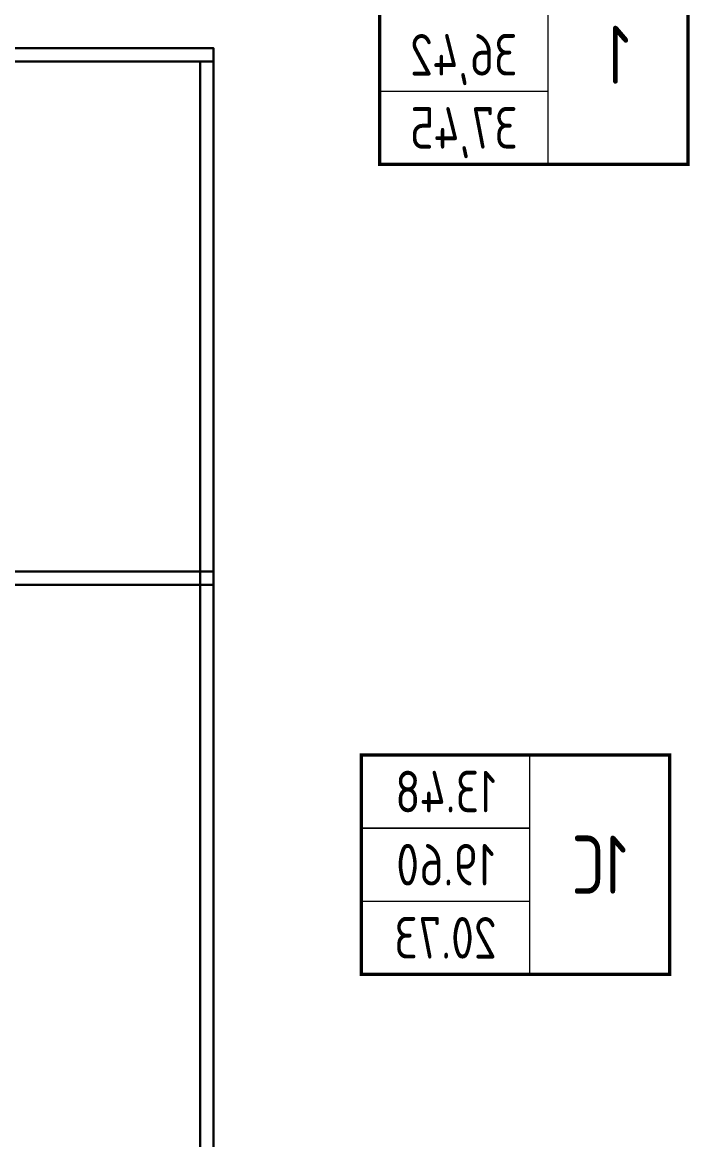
# Model space of a CAD drawing. Header units: millimetres. Extents: x 0 to 145404, y 0 to 194550.
# Drawn here: x 90926 to 94940, y 88116 to 94841 of the extents above; entities that cross this region are included whole.
import ezdxf
from ezdxf.enums import TextEntityAlignment as Align

# ---------------------------------------------------------------- set-up
doc = ezdxf.new("R2010")
doc.units = ezdxf.units.MM
doc.layers.add('АР - Перегородки 80', color=32, linetype='Continuous', lineweight=30)
doc.styles.add('ГОСТ 2.304', font='CS_Gost2304.shx')

# ---------------------------------------------------------------- blocks, each defined once
blk = doc.blocks.new('Квартира 1С 3450 тип 9-1')
at = {"ltscale": 75, "const_width": 20}
blk.add_lwpolyline([(-11094.4, 2485), (-9240, 2485), (-9240, 1165), (-11094.4, 1165)], close=True, dxfattribs=at)
at = {"ltscale": 75, "const_width": 8.8, "elevation": 227.2}
for points in [[(-10252, 2485), (-10252, 1165)], [(-9240, 2045), (-10252, 2045)], [(-9240, 1605), (-10252, 1605)]]:
    blk.add_lwpolyline(points, dxfattribs=at)
at = {"layer": 'АР - Перегородки 80'}
for points in [[(-8350, 3510), (-8350, 3590), (-7150, 3590), (-7150, 3510)], [(-8270, 60), (-8270, 3590), (-8350, 3590), (-8350, 60)]]:
    blk.add_lwpolyline(points, close=True, dxfattribs=at)
at = {"ltscale": 75, "style": 'ГОСТ 2.304'}
for s, height, p in [('13.48', 250, (-9746, 2265)), ('1С', 350, (-10673.2, 1825)), ('19.60', 250, (-9746, 1825)), ('20.73', 250, (-9746, 1385))]:
    blk.add_text(s, height=height, dxfattribs=at).set_placement(p, align=Align.MIDDLE_CENTER)
blk = doc.blocks.new('Квартира 1К 6300 тип 35')
at = {"ltscale": 75, "const_width": 20}
blk.add_lwpolyline([(-11204.4, 3910), (-9350, 3910), (-9350, 2590), (-11204.4, 2590)], close=True, dxfattribs=at)
at = {"ltscale": 75, "const_width": 8.8, "elevation": 227.2}
for points in [[(-10362, 3910), (-10362, 2590)], [(-9350, 3030), (-10362, 3030)]]:
    blk.add_lwpolyline(points, dxfattribs=at)
at = {"layer": 'АР - Перегородки 80'}
for points in [[(-7150, 3290), (-8350, 3290), (-8350, 3210), (-7150, 3210)], [(-8350, 3210), (-8350, 140), (-8270, 140), (-8270, 3210)], [(-7150, 140), (-8350, 140), (-8350, 60), (-7150, 60)]]:
    blk.add_lwpolyline(points, close=True, dxfattribs=at)
at = {"ltscale": 75, "style": 'ГОСТ 2.304'}
for s, height, p in [('1', 350, (-10783.2, 3250)), ('36,42', 250, (-9856, 3250)), ('37,45', 250, (-9856, 2810))]:
    blk.add_text(s, height=height, dxfattribs=at).set_placement(p, align=Align.MIDDLE_CENTER)
blk = doc.blocks.new('V_Section_3')
for name, p in [('Квартира 1К 6300 тип 35', (7150, -11950)), ('Квартира 1С 3450 тип 9-1', (7150, -15400))]:
    blk.add_blockref(name, p)

msp = doc.modelspace()

# ---------------------------------------------------------------- block references
at = {"xscale": -1}
msp.add_blockref('V_Section_3', (90875.5, 103346.1, 0), dxfattribs=at)

doc.saveas('drawing.dxf')
